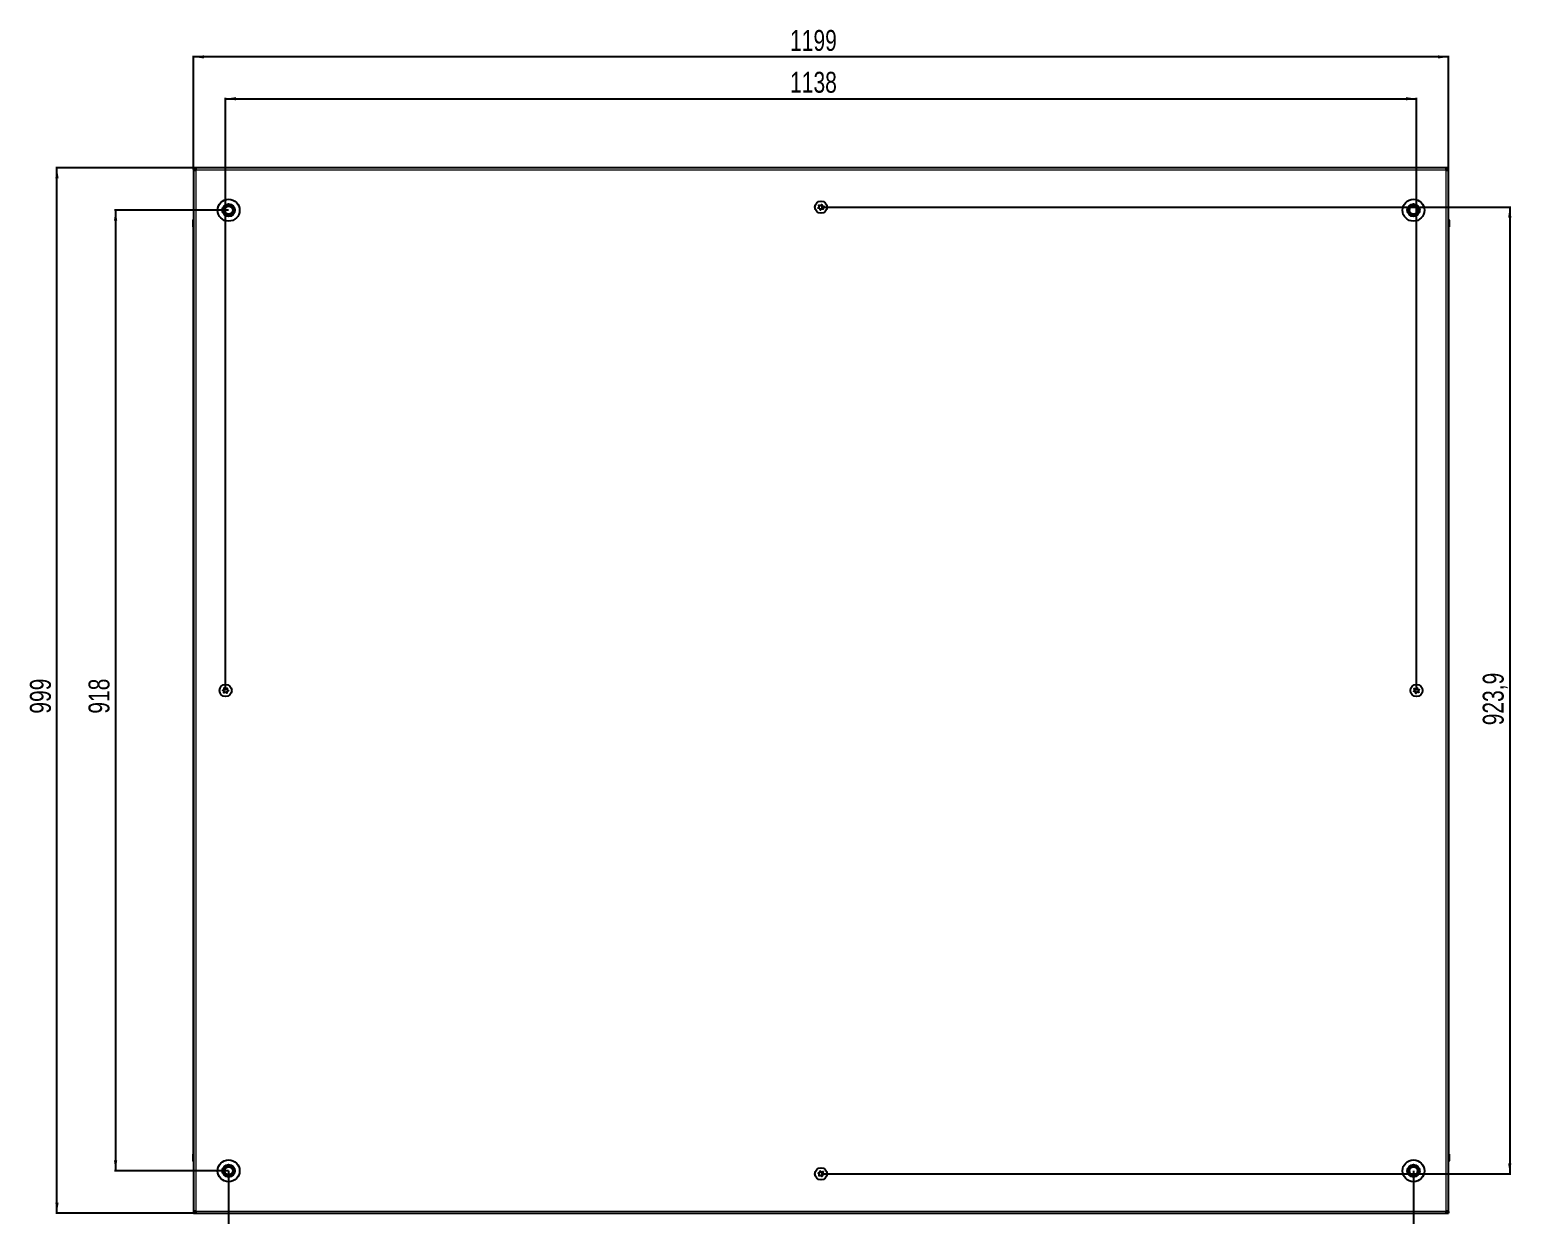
# Model space of a CAD drawing. Header units: millimetres. Extents: x 1315 to 4597, y 105 to 1890.
# Drawn here: x 1315 to 2730, y 675 to 1808 of the extents above; entities that cross this region are included whole.
import ezdxf

# ---------------------------------------------------------------- set-up
doc = ezdxf.new("R2010")
doc.units = ezdxf.units.MM
doc.layers.add('FORMAT', color=7, linetype='Continuous')
doc.styles.add('SLDTEXTSTYLE0', font='TXT', dxfattribs={"width": 0.75})
doc.dimstyles.new('SLDDIMSTYLE0', dxfattribs={"dimtxt": 20, "dimasz": 10, "dimexe": 0, "dimexo": 0.0625, "dimgap": 5, "dimtad": 2, "dimdec": 1, "dimrnd": 1e-09, "dimzin": 12, "dimdsep": 46, "dimtxsty": 'SLDTEXTSTYLE0', "dimsah": 1, "dimcen": 0.09, "dimadec": 0, "dimazin": 3, "dimtfac": 1, "dimtofl": 0, "dimtmove": 0, "dimatfit": 3, "dimfxl": 0, "dimfrac": 2, "dimtolj": 1, "dimtzin": 12, "dimarcsym": 0})

# ---------------------------------------------------------------- blocks, each defined once
blk = doc.blocks.new('_D')
at = {"layer": 'FORMAT'}
for p, q in [((1471.3, 1675.8), (1339.8, 1675.8)), ((1340.8, 676.8), (1340.8, 1675.8)), ((1471.3, 676.8), (1339.8, 676.8))]:
    blk.add_line(p, q, dxfattribs=at)
for points in [[(1340.8, 1675.8), (1339.3, 1665.8), (1342.4, 1665.8)], [(1340.8, 676.8), (1342.4, 686.8), (1339.3, 686.8)]]:
    blk.add_solid(points, dxfattribs=at)
at = {"layer": 'FORMAT', "insert": (1315, 1154.2), "char_height": 20, "attachment_point": 1, "rotation": 90, "style": 'SLDTEXTSTYLE0'}
blk.add_mtext('999', dxfattribs=at)
blk = doc.blocks.new('_D_1')
at = {"layer": 'FORMAT'}
for p, q in [((1471.3, 1675.8), (1471.3, 1782.8)), ((2670.3, 1781.8), (1471.3, 1781.8)), ((2670.3, 1675.8), (2670.3, 1782.8))]:
    blk.add_line(p, q, dxfattribs=at)
for points in [[(1471.3, 1781.8), (1481.3, 1780.3), (1481.3, 1783.4)], [(2670.3, 1781.8), (2660.3, 1783.4), (2660.3, 1780.3)]]:
    blk.add_solid(points, dxfattribs=at)
at = {"layer": 'FORMAT', "insert": (2041.3, 1807.6), "char_height": 20, "attachment_point": 1, "style": 'SLDTEXTSTYLE0'}
blk.add_mtext('1199', dxfattribs=at)
blk = doc.blocks.new('_D_2')
at = {"layer": 'FORMAT'}
for p, q in [((1504.8, 717.3), (1504.8, 601.8)), ((2636.8, 717.3), (2636.8, 601.8)), ((1504.8, 602.8), (2636.8, 602.8))]:
    blk.add_line(p, q, dxfattribs=at)
for points in [[(1504.8, 602.8), (1514.8, 601.3), (1514.8, 604.4)], [(2636.8, 602.8), (2626.8, 604.4), (2626.8, 601.3)]]:
    blk.add_solid(points, dxfattribs=at)
at = {"layer": 'FORMAT', "insert": (2041.3, 628.6), "char_height": 20, "attachment_point": 1, "style": 'SLDTEXTSTYLE0'}
blk.add_mtext('1132', dxfattribs=at)
blk = doc.blocks.new('_D_3')
at = {"layer": 'FORMAT'}
for p, q in [((1501.8, 1176.3), (1501.8, 1742.8)), ((1501.8, 1741.8), (2639.8, 1741.8)), ((2639.8, 1176.3), (2639.8, 1742.8))]:
    blk.add_line(p, q, dxfattribs=at)
for points in [[(1501.8, 1741.8), (1511.8, 1740.3), (1511.8, 1743.4)], [(2639.8, 1741.8), (2629.8, 1743.4), (2629.8, 1740.3)]]:
    blk.add_solid(points, dxfattribs=at)
at = {"layer": 'FORMAT', "insert": (2041.3, 1767.6), "char_height": 20, "attachment_point": 1, "style": 'SLDTEXTSTYLE0'}
blk.add_mtext('1138', dxfattribs=at)
blk = doc.blocks.new('_D_4')
at = {"layer": 'FORMAT'}
for p, q in [((2070.8, 1638.3), (2729.8, 1638.3)), ((2728.8, 1638.3), (2728.8, 714.5)), ((2070.8, 714.5), (2729.8, 714.5))]:
    blk.add_line(p, q, dxfattribs=at)
for points in [[(2728.8, 1638.3), (2727.3, 1628.3), (2730.4, 1628.3)], [(2728.8, 714.5), (2730.4, 724.5), (2727.3, 724.5)]]:
    blk.add_solid(points, dxfattribs=at)
at = {"layer": 'FORMAT', "insert": (2703, 1143.1), "char_height": 20, "attachment_point": 1, "rotation": 90, "style": 'SLDTEXTSTYLE0'}
blk.add_mtext('923,9', dxfattribs=at)
blk = doc.blocks.new('_D_5')
at = {"layer": 'FORMAT'}
for p, q in [((1504.8, 1635.3), (1395.8, 1635.3)), ((1396.8, 1635.3), (1396.8, 717.3)), ((1504.8, 717.3), (1395.8, 717.3))]:
    blk.add_line(p, q, dxfattribs=at)
for points in [[(1396.8, 1635.3), (1395.3, 1625.3), (1398.4, 1625.3)], [(1396.8, 717.3), (1398.4, 727.3), (1395.3, 727.3)]]:
    blk.add_solid(points, dxfattribs=at)
at = {"layer": 'FORMAT', "insert": (1371, 1154.2), "char_height": 20, "attachment_point": 1, "rotation": 90, "style": 'SLDTEXTSTYLE0'}
blk.add_mtext('918', dxfattribs=at)

msp = doc.modelspace()

# ---------------------------------------------------------------- linework, layer by layer
at = {"color": 7, "linetype": 'Continuous', "lineweight": 25}
for p, q in [((1473.42, 1675.82), (1471.32, 1675.82)), ((1471.32, 1674.32), (1471.32, 1675.82)), ((1471.32, 1674.32), (1473.42, 1674.32)), ((1471.32, 1674.32), (1471.32, 1673.72)), ((1471.32, 1673.72), (1471.32, 678.92)), ((1471.32, 1673.72), (1473.42, 1673.72)), ((1473.42, 1675.82), (1473.42, 1673.72)), ((2668.22, 1675.82), (1473.42, 1675.82)), ((2668.22, 1673.72), (2668.22, 1675.82)), ((2670.32, 1675.82), (2668.22, 1675.82)), ((2668.22, 1674.32), (2670.32, 1674.32)), ((2668.22, 1673.72), (2670.32, 1673.72)), ((2670.32, 1674.32), (2670.32, 1675.82)), ((2670.32, 1673.72), (2670.32, 1674.32)), ((2670.32, 678.92), (2670.32, 1673.72)), ((1470.82, 1625.82), (1470.82, 1619.32)), ((1470.82, 1619.32), (1470.82, 1625.82)), ((1470.82, 1619.32), (1470.82, 1619.32)), ((1471.32, 1619.32), (1470.82, 1619.32)), ((1470.97, 1619.32), (1470.97, 733.32)), ((2670.32, 1627.15), (2670.32, 1627.15)), ((2670.32, 1619.32), (2670.82, 1619.32)), ((2670.67, 733.32), (2670.67, 1619.32)), ((2670.82, 1625.82), (2670.82, 1619.32)), ((2670.82, 1619.32), (2670.82, 1625.82)), ((2670.82, 1619.32), (2670.82, 1619.32)), ((2670.82, 1619.32), (2670.82, 1619.32)), ((1470.82, 726.82), (1470.82, 733.32)), ((1470.82, 733.32), (1470.82, 733.32)), ((1470.82, 733.32), (1470.82, 733.32)), ((1470.82, 733.32), (1470.82, 726.82)), ((1471.32, 733.32), (1470.82, 733.32)), ((1471.32, 725.5), (1471.32, 725.5)), ((2670.32, 733.32), (2670.82, 733.32)), ((2670.82, 733.32), (2670.82, 733.32)), ((2670.82, 726.82), (2670.82, 733.32)), ((2670.82, 733.32), (2670.82, 726.82)), ((1473.42, 678.92), (1471.32, 678.92)), ((1471.32, 678.92), (1471.32, 678.32)), ((1471.32, 678.32), (1471.32, 676.82)), ((1473.42, 678.32), (1471.32, 678.32)), ((1471.32, 676.82), (1473.42, 676.82)), ((1473.42, 678.92), (1473.42, 676.82)), ((1473.42, 676.82), (2668.22, 676.82)), ((2670.32, 678.92), (2668.22, 678.92)), ((2668.22, 676.82), (2668.22, 678.92)), ((2670.32, 678.32), (2668.22, 678.32)), ((2668.22, 676.82), (2670.32, 676.82)), ((2670.32, 678.32), (2670.32, 678.92)), ((2670.32, 678.32), (2670.32, 676.82))]:
    msp.add_line(p, q, dxfattribs=at)
at = {"color": 8, "linetype": 'Continuous', "lineweight": 18}
for p, q in [((2668.22, 1673.72), (1473.42, 1673.72)), ((1473.42, 1673.72), (1473.42, 678.92)), ((2668.22, 678.92), (2668.22, 1673.72)), ((1471.32, 1625.82), (1470.82, 1625.82)), ((2670.32, 1625.82), (2670.82, 1625.82)), ((1471.32, 726.82), (1470.82, 726.82)), ((2670.32, 726.82), (2670.82, 726.82)), ((1473.42, 678.92), (2668.22, 678.92))]:
    msp.add_line(p, q, dxfattribs=at)
at = {"color": 7, "linetype": 'Continuous', "lineweight": 25}
for centre, radius in [((1504.82, 1635.32), 10.5), ((2070.82, 1638.17), 5.79), ((2636.82, 1635.32), 10.5), ((1504.82, 1635.32), 6), ((1504.82, 1635.32), 3.9), ((2070.82, 1638.17), 1.85), ((2636.82, 1635.32), 6), ((2636.82, 1635.32), 3.9), ((1501.97, 1176.32), 5.79), ((1501.97, 1176.32), 1.85), ((2639.67, 1176.32), 5.79), ((2639.67, 1176.32), 1.85), ((1504.82, 717.32), 10.5), ((1504.82, 717.32), 6), ((2636.82, 717.32), 10.5), ((2636.82, 717.32), 6), ((1504.82, 717.32), 3.9), ((2070.82, 714.47), 5.79), ((2070.82, 714.47), 1.85), ((2636.82, 717.32), 3.9)]:
    msp.add_circle(centre, radius, dxfattribs=at)
for centre, radius, start, end in [((1504.82, 1635.32), 4.62, 120, 180), ((1504.82, 1635.32), 4.62, 180, 240), ((1504.82, 1635.32), 4.62, 60, 120), ((1504.82, 1635.32), 4.62, 240, 300), ((1504.82, 1635.32), 4.62, 0, 60), ((1504.82, 1635.32), 4.62, 300, 0), ((2636.82, 1635.32), 4.62, 120, 180), ((2636.82, 1635.32), 4.62, 180, 240), ((2636.82, 1635.32), 4.62, 60, 120), ((2636.82, 1635.32), 4.62, 240, 300), ((2636.82, 1635.32), 4.62, 0, 60), ((2636.82, 1635.32), 4.62, 300, 0), ((1472.82, 1625.82), 2, 138.57492, 180), ((1472.82, 1625.82), 2, 138.59038, 180), ((2668.82, 1625.82), 2, 33.78451, 41.40962), ((2668.82, 1625.82), 2, 0, 41.40962), ((2668.82, 1625.82), 2, 0, 19.56674), ((1472.82, 726.82), 2, 180, 199.56674), ((1472.82, 726.82), 2, 180, 221.40962), ((1472.82, 726.82), 2, 213.78451, 221.40962), ((2668.82, 726.82), 2, 318.59038, 0), ((1504.82, 717.32), 4.62, 120, 180), ((1504.82, 717.32), 4.62, 180, 240), ((1504.82, 717.32), 4.62, 60, 120), ((1504.82, 717.32), 4.62, 240, 300), ((1504.82, 717.32), 4.62, 360, 60), ((1504.82, 717.32), 4.62, 300, 360), ((2636.82, 717.32), 4.62, 120, 180), ((2636.82, 717.32), 4.62, 180, 240), ((2636.82, 717.32), 4.62, 60, 120), ((2636.82, 717.32), 4.62, 240, 300), ((2636.82, 717.32), 4.62, 360, 60), ((2636.82, 717.32), 4.62, 300, 360)]:
    msp.add_arc(centre, radius, start, end, dxfattribs=at)
for points, knots in [([(1500.2, 1635.32), (1500.53, 1635.9), (1501.1, 1636.88), (1501.92, 1638.3), (1502.33, 1639.01), (1502.51, 1639.32)], [0, 0, 0, 0, 0.4391308, 0.7513783, 1, 1, 1, 1]), ([(1502.51, 1631.32), (1502.18, 1631.9), (1501.61, 1632.88), (1500.79, 1634.3), (1500.38, 1635.01), (1500.2, 1635.32)], [0, 0, 0, 0, 0.4391308, 0.7513783, 1, 1, 1, 1]), ([(1502.51, 1639.32), (1502.71, 1639.32), (1503.42, 1639.32), (1504.72, 1639.32), (1506.11, 1639.32), (1506.86, 1639.32), (1507.13, 1639.32)], [0, 0, 0, 0, 0.1393293, 0.4852696, 0.8163565, 1, 1, 1, 1]), ([(1507.13, 1631.32), (1506.86, 1631.32), (1506.11, 1631.32), (1504.72, 1631.32), (1503.42, 1631.32), (1502.71, 1631.32), (1502.51, 1631.32)], [0, 0, 0, 0, 0.1836435, 0.5147304, 0.8606707, 1, 1, 1, 1]), ([(1507.13, 1639.32), (1507.46, 1638.75), (1508.03, 1637.77), (1508.85, 1636.35), (1509.26, 1635.64), (1509.44, 1635.32)], [0, 0, 0, 0, 0.4391308, 0.7513783, 1, 1, 1, 1]), ([(1509.44, 1635.32), (1509.11, 1634.75), (1508.54, 1633.77), (1507.72, 1632.35), (1507.31, 1631.64), (1507.13, 1631.32)], [0, 0, 0, 0, 0.4391308, 0.7513783, 1, 1, 1, 1]), ([(2068.73, 1640.04), (2068.72, 1640.03), (2068.71, 1640), (2068.71, 1639.95), (2068.73, 1639.8), (2068.87, 1639.44), (2069.06, 1638.94), (2068.96, 1638.31), (2068.64, 1637.91), (2068.36, 1637.63), (2068.21, 1637.45), (2068.16, 1637.36), (2068.15, 1637.32), (2068.16, 1637.29), (2068.18, 1637.26), (2068.24, 1637.22), (2068.5, 1637.15), (2068.97, 1637.09), (2069.64, 1636.85), (2069.96, 1636.21), (2070.06, 1635.75), (2070.16, 1635.5), (2070.21, 1635.45), (2070.24, 1635.43), (2070.27, 1635.43), (2070.31, 1635.44), (2070.34, 1635.46), (2070.41, 1635.51), (2070.56, 1635.68), (2070.8, 1635.98), (2071.17, 1636.34), (2071.78, 1636.51), (2072.3, 1636.38), (2072.68, 1636.28), (2072.83, 1636.27), (2072.89, 1636.29), (2072.91, 1636.31), (2072.93, 1636.34), (2072.93, 1636.4), (2072.91, 1636.54), (2072.77, 1636.9), (2072.58, 1637.41), (2072.68, 1638.04), (2073, 1638.44), (2073.28, 1638.72), (2073.43, 1638.9), (2073.48, 1638.98), (2073.49, 1639.03), (2073.48, 1639.06), (2073.46, 1639.08), (2073.4, 1639.13), (2073.14, 1639.2), (2072.67, 1639.25), (2072, 1639.5), (2071.68, 1640.13), (2071.58, 1640.6), (2071.48, 1640.85), (2071.43, 1640.9), (2071.4, 1640.91), (2071.37, 1640.92), (2071.33, 1640.91), (2071.3, 1640.89), (2071.23, 1640.84), (2071.08, 1640.67), (2070.84, 1640.37), (2070.47, 1640.01), (2069.86, 1639.84), (2069.34, 1639.97), (2068.96, 1640.06), (2068.81, 1640.07), (2068.75, 1640.06), (2068.74, 1640.04), (2068.73, 1640.04)], [0, 0, 0, 0, 0.0020087, 0.00442, 0.0093647, 0.0255282, 0.0677053, 0.0957862, 0.1246456, 0.1503415, 0.1605194, 0.1633943, 0.1656965, 0.1672448, 0.1688741, 0.1707699, 0.1786058, 0.2119941, 0.2499945, 0.2879948, 0.3213831, 0.329219, 0.3311148, 0.3327441, 0.3342924, 0.3362166, 0.3385353, 0.3413178, 0.349662, 0.3753578, 0.4042173, 0.4322982, 0.4744753, 0.4906388, 0.4966691, 0.49844, 0.5, 0.5020087, 0.50442, 0.5093647, 0.5255282, 0.5677053, 0.5957862, 0.6246456, 0.6503415, 0.6605194, 0.6633943, 0.6656965, 0.6672448, 0.6688741, 0.6707699, 0.6786058, 0.7119941, 0.7499945, 0.7879948, 0.8213831, 0.829219, 0.8311148, 0.8327441, 0.8342924, 0.8362166, 0.8385353, 0.8413178, 0.849662, 0.8753578, 0.9042173, 0.9322982, 0.9744753, 0.9906388, 0.9966691, 0.99844, 1, 1, 1, 1]), ([(2632.2, 1635.32), (2632.53, 1635.9), (2633.1, 1636.88), (2633.92, 1638.3), (2634.33, 1639.01), (2634.51, 1639.32)], [0, 0, 0, 0, 0.4391308, 0.7513783, 1, 1, 1, 1]), ([(2634.51, 1631.32), (2634.18, 1631.9), (2633.61, 1632.88), (2632.79, 1634.3), (2632.38, 1635.01), (2632.2, 1635.32)], [0, 0, 0, 0, 0.4391308, 0.7513783, 1, 1, 1, 1]), ([(2634.51, 1639.32), (2634.71, 1639.32), (2635.42, 1639.32), (2636.72, 1639.32), (2638.11, 1639.32), (2638.86, 1639.32), (2639.13, 1639.32)], [0, 0, 0, 0, 0.1393293, 0.4852696, 0.8163565, 1, 1, 1, 1]), ([(2639.13, 1631.32), (2638.86, 1631.32), (2638.11, 1631.32), (2636.72, 1631.32), (2635.42, 1631.32), (2634.71, 1631.32), (2634.51, 1631.32)], [0, 0, 0, 0, 0.1836435, 0.5147304, 0.8606707, 1, 1, 1, 1]), ([(2639.13, 1639.32), (2639.46, 1638.75), (2640.03, 1637.77), (2640.85, 1636.35), (2641.26, 1635.64), (2641.44, 1635.32)], [0, 0, 0, 0, 0.4391308, 0.7513783, 1, 1, 1, 1]), ([(2641.44, 1635.32), (2641.11, 1634.75), (2640.54, 1633.77), (2639.72, 1632.35), (2639.31, 1631.64), (2639.13, 1631.32)], [0, 0, 0, 0, 0.4391308, 0.7513783, 1, 1, 1, 1]), ([(1500.4, 1174.01), (1500.41, 1174), (1500.44, 1173.99), (1500.49, 1173.99), (1500.63, 1174.04), (1500.97, 1174.22), (1501.45, 1174.48), (1502.08, 1174.46), (1502.53, 1174.2), (1502.84, 1173.96), (1503.04, 1173.83), (1503.13, 1173.8), (1503.17, 1173.79), (1503.2, 1173.81), (1503.22, 1173.83), (1503.26, 1173.89), (1503.29, 1174.16), (1503.29, 1174.63), (1503.44, 1175.33), (1504.03, 1175.73), (1504.47, 1175.9), (1504.71, 1176.03), (1504.75, 1176.08), (1504.76, 1176.11), (1504.76, 1176.14), (1504.75, 1176.18), (1504.72, 1176.21), (1504.66, 1176.27), (1504.48, 1176.4), (1504.15, 1176.59), (1503.74, 1176.91), (1503.49, 1177.49), (1503.55, 1178.03), (1503.6, 1178.42), (1503.59, 1178.57), (1503.56, 1178.62), (1503.54, 1178.65), (1503.5, 1178.66), (1503.45, 1178.65), (1503.31, 1178.61), (1502.97, 1178.43), (1502.49, 1178.17), (1501.86, 1178.19), (1501.41, 1178.45), (1501.1, 1178.69), (1500.9, 1178.82), (1500.81, 1178.85), (1500.77, 1178.85), (1500.74, 1178.84), (1500.72, 1178.82), (1500.68, 1178.76), (1500.65, 1178.49), (1500.65, 1178.01), (1500.5, 1177.32), (1499.91, 1176.92), (1499.47, 1176.75), (1499.23, 1176.62), (1499.19, 1176.56), (1499.18, 1176.54), (1499.18, 1176.5), (1499.19, 1176.47), (1499.22, 1176.44), (1499.28, 1176.38), (1499.46, 1176.25), (1499.79, 1176.05), (1500.2, 1175.74), (1500.45, 1175.15), (1500.39, 1174.62), (1500.34, 1174.23), (1500.35, 1174.08), (1500.38, 1174.03), (1500.39, 1174.01), (1500.4, 1174.01)], [0, 0, 0, 0, 0.0020087, 0.00442, 0.0093647, 0.0255282, 0.0677053, 0.0957862, 0.1246456, 0.1503415, 0.1605194, 0.1633943, 0.1656965, 0.1672448, 0.1688741, 0.1707699, 0.1786058, 0.2119941, 0.2499945, 0.2879948, 0.3213831, 0.329219, 0.3311148, 0.3327441, 0.3342924, 0.3362166, 0.3385353, 0.3413178, 0.349662, 0.3753578, 0.4042173, 0.4322982, 0.4744753, 0.4906388, 0.4966691, 0.49844, 0.5, 0.5020087, 0.50442, 0.5093647, 0.5255282, 0.5677053, 0.5957862, 0.6246456, 0.6503415, 0.6605194, 0.6633943, 0.6656965, 0.6672448, 0.6688741, 0.6707699, 0.6786058, 0.7119941, 0.7499945, 0.7879948, 0.8213831, 0.829219, 0.8311148, 0.8327441, 0.8342924, 0.8362166, 0.8385353, 0.8413178, 0.849662, 0.8753578, 0.9042173, 0.9322982, 0.9744753, 0.9906388, 0.9966691, 0.99844, 1, 1, 1, 1]), ([(2640.16, 1179.08), (2640.15, 1179.08), (2640.12, 1179.08), (2640.07, 1179.05), (2639.96, 1178.96), (2639.73, 1178.65), (2639.4, 1178.22), (2638.81, 1177.98), (2638.3, 1178.04), (2637.92, 1178.13), (2637.68, 1178.17), (2637.59, 1178.16), (2637.55, 1178.15), (2637.52, 1178.12), (2637.51, 1178.09), (2637.51, 1178.02), (2637.58, 1177.76), (2637.78, 1177.33), (2637.92, 1176.64), (2637.55, 1176.03), (2637.21, 1175.7), (2637.05, 1175.48), (2637.03, 1175.41), (2637.03, 1175.38), (2637.04, 1175.35), (2637.07, 1175.33), (2637.11, 1175.31), (2637.19, 1175.28), (2637.41, 1175.24), (2637.79, 1175.19), (2638.29, 1175.06), (2638.76, 1174.64), (2638.92, 1174.12), (2639.04, 1173.75), (2639.1, 1173.62), (2639.15, 1173.58), (2639.18, 1173.56), (2639.22, 1173.57), (2639.27, 1173.59), (2639.38, 1173.69), (2639.61, 1174), (2639.94, 1174.43), (2640.53, 1174.66), (2641.04, 1174.61), (2641.42, 1174.52), (2641.66, 1174.48), (2641.75, 1174.49), (2641.79, 1174.5), (2641.82, 1174.53), (2641.83, 1174.56), (2641.83, 1174.62), (2641.76, 1174.88), (2641.56, 1175.31), (2641.42, 1176.01), (2641.79, 1176.62), (2642.13, 1176.95), (2642.29, 1177.17), (2642.31, 1177.23), (2642.31, 1177.27), (2642.3, 1177.29), (2642.27, 1177.32), (2642.23, 1177.34), (2642.15, 1177.37), (2641.93, 1177.41), (2641.55, 1177.46), (2641.05, 1177.58), (2640.58, 1178.01), (2640.42, 1178.53), (2640.3, 1178.9), (2640.23, 1179.03), (2640.19, 1179.07), (2640.17, 1179.08), (2640.16, 1179.08)], [0, 0, 0, 0, 0.0020087, 0.00442, 0.0093647, 0.0255282, 0.0677053, 0.0957862, 0.1246456, 0.1503415, 0.1605194, 0.1633943, 0.1656965, 0.1672448, 0.1688741, 0.1707699, 0.1786058, 0.2119941, 0.2499945, 0.2879948, 0.3213831, 0.329219, 0.3311148, 0.3327441, 0.3342924, 0.3362166, 0.3385353, 0.3413178, 0.349662, 0.3753578, 0.4042173, 0.4322982, 0.4744753, 0.4906388, 0.4966691, 0.49844, 0.5, 0.5020087, 0.50442, 0.5093647, 0.5255282, 0.5677053, 0.5957862, 0.6246456, 0.6503415, 0.6605194, 0.6633943, 0.6656965, 0.6672448, 0.6688741, 0.6707699, 0.6786058, 0.7119941, 0.7499945, 0.7879948, 0.8213831, 0.829219, 0.8311148, 0.8327441, 0.8342924, 0.8362166, 0.8385353, 0.8413178, 0.849662, 0.8753578, 0.9042173, 0.9322982, 0.9744753, 0.9906388, 0.9966691, 0.99844, 1, 1, 1, 1]), ([(1500.2, 717.32), (1500.53, 717.9), (1501.1, 718.88), (1501.92, 720.3), (1502.33, 721.01), (1502.51, 721.32)], [0, 0, 0, 0, 0.4391308, 0.7513783, 1, 1, 1, 1]), ([(1502.51, 713.32), (1502.18, 713.9), (1501.61, 714.88), (1500.79, 716.3), (1500.38, 717.01), (1500.2, 717.32)], [0, 0, 0, 0, 0.4391308, 0.7513783, 1, 1, 1, 1]), ([(1502.51, 721.32), (1502.71, 721.32), (1503.42, 721.32), (1504.72, 721.32), (1506.11, 721.32), (1506.86, 721.32), (1507.13, 721.32)], [0, 0, 0, 0, 0.1393293, 0.4852696, 0.8163565, 1, 1, 1, 1]), ([(1507.13, 713.32), (1506.86, 713.32), (1506.11, 713.32), (1504.72, 713.32), (1503.42, 713.32), (1502.71, 713.32), (1502.51, 713.32)], [0, 0, 0, 0, 0.1836435, 0.5147304, 0.8606707, 1, 1, 1, 1]), ([(1507.13, 721.32), (1507.46, 720.75), (1508.03, 719.77), (1508.85, 718.35), (1509.26, 717.64), (1509.44, 717.32)], [0, 0, 0, 0, 0.4391308, 0.7513783, 1, 1, 1, 1]), ([(1509.44, 717.32), (1509.11, 716.75), (1508.54, 715.77), (1507.72, 714.35), (1507.31, 713.64), (1507.13, 713.32)], [0, 0, 0, 0, 0.4391308, 0.7513783, 1, 1, 1, 1]), ([(2073.55, 713.83), (2073.55, 713.84), (2073.55, 713.87), (2073.52, 713.92), (2073.43, 714.04), (2073.14, 714.29), (2072.73, 714.64), (2072.52, 715.24), (2072.61, 715.75), (2072.72, 716.13), (2072.77, 716.36), (2072.77, 716.45), (2072.76, 716.49), (2072.73, 716.52), (2072.7, 716.53), (2072.63, 716.54), (2072.37, 716.48), (2071.93, 716.3), (2071.23, 716.2), (2070.64, 716.61), (2070.33, 716.96), (2070.12, 717.13), (2070.05, 717.16), (2070.02, 717.16), (2069.99, 717.15), (2069.97, 717.12), (2069.94, 717.09), (2069.91, 717.01), (2069.86, 716.79), (2069.79, 716.41), (2069.64, 715.92), (2069.19, 715.48), (2068.66, 715.35), (2068.28, 715.25), (2068.15, 715.19), (2068.11, 715.14), (2068.09, 715.11), (2068.09, 715.08), (2068.12, 715.02), (2068.21, 714.91), (2068.5, 714.66), (2068.91, 714.3), (2069.12, 713.71), (2069.03, 713.2), (2068.92, 712.82), (2068.87, 712.59), (2068.87, 712.49), (2068.88, 712.45), (2068.91, 712.43), (2068.94, 712.41), (2069.01, 712.41), (2069.27, 712.47), (2069.71, 712.64), (2070.41, 712.74), (2071, 712.34), (2071.31, 711.98), (2071.52, 711.81), (2071.58, 711.79), (2071.62, 711.79), (2071.65, 711.8), (2071.67, 711.82), (2071.69, 711.86), (2071.73, 711.94), (2071.78, 712.16), (2071.85, 712.53), (2072, 713.03), (2072.45, 713.47), (2072.98, 713.6), (2073.36, 713.7), (2073.49, 713.76), (2073.53, 713.8), (2073.54, 713.82), (2073.55, 713.83)], [0, 0, 0, 0, 0.0020087, 0.00442, 0.0093647, 0.0255282, 0.0677053, 0.0957862, 0.1246456, 0.1503415, 0.1605194, 0.1633943, 0.1656965, 0.1672448, 0.1688741, 0.1707699, 0.1786058, 0.2119941, 0.2499945, 0.2879948, 0.3213831, 0.329219, 0.3311148, 0.3327441, 0.3342924, 0.3362166, 0.3385353, 0.3413178, 0.349662, 0.3753578, 0.4042173, 0.4322982, 0.4744753, 0.4906388, 0.4966691, 0.49844, 0.5, 0.5020087, 0.50442, 0.5093647, 0.5255282, 0.5677053, 0.5957862, 0.6246456, 0.6503415, 0.6605194, 0.6633943, 0.6656965, 0.6672448, 0.6688741, 0.6707699, 0.6786058, 0.7119941, 0.7499945, 0.7879948, 0.8213831, 0.829219, 0.8311148, 0.8327441, 0.8342924, 0.8362166, 0.8385353, 0.8413178, 0.849662, 0.8753578, 0.9042173, 0.9322982, 0.9744753, 0.9906388, 0.9966691, 0.99844, 1, 1, 1, 1]), ([(2632.2, 717.32), (2632.53, 717.9), (2633.1, 718.88), (2633.92, 720.3), (2634.33, 721.01), (2634.51, 721.32)], [0, 0, 0, 0, 0.4391308, 0.7513783, 1, 1, 1, 1]), ([(2634.51, 713.32), (2634.18, 713.9), (2633.61, 714.88), (2632.79, 716.3), (2632.38, 717.01), (2632.2, 717.32)], [0, 0, 0, 0, 0.4391308, 0.7513783, 1, 1, 1, 1]), ([(2634.51, 721.32), (2634.71, 721.32), (2635.42, 721.32), (2636.72, 721.32), (2638.11, 721.32), (2638.86, 721.32), (2639.13, 721.32)], [0, 0, 0, 0, 0.1393293, 0.4852696, 0.8163565, 1, 1, 1, 1]), ([(2639.13, 713.32), (2638.86, 713.32), (2638.11, 713.32), (2636.72, 713.32), (2635.42, 713.32), (2634.71, 713.32), (2634.51, 713.32)], [0, 0, 0, 0, 0.1836435, 0.5147304, 0.8606707, 1, 1, 1, 1]), ([(2639.13, 721.32), (2639.46, 720.75), (2640.03, 719.77), (2640.85, 718.35), (2641.26, 717.64), (2641.44, 717.32)], [0, 0, 0, 0, 0.4391308, 0.7513783, 1, 1, 1, 1]), ([(2641.44, 717.32), (2641.11, 716.75), (2640.54, 715.77), (2639.72, 714.35), (2639.31, 713.64), (2639.13, 713.32)], [0, 0, 0, 0, 0.4391308, 0.7513783, 1, 1, 1, 1])]:
    msp.add_open_spline(points, degree=3, knots=knots, dxfattribs=at)

# ---------------------------------------------------------------- dimensions: what is measured, and where the dimension line sits
at = {"layer": 'FORMAT'}
for base, p1, p2, picture, middle in [((1471.32, 1781.82), (2670.32, 1675.82), (1471.32, 1675.82), '_D_1', (2070.82, 1781.82)), ((2639.82, 1741.82), (1501.82, 1176.32), (2639.82, 1176.32), '_D_3', (2070.82, 1741.82)), ((2636.82, 602.82), (1504.82, 717.32), (2636.82, 717.32), '_D_2', (2070.82, 602.82))]:
    dim = msp.add_linear_dim(base=base, p1=p1, p2=p2, dimstyle='SLDDIMSTYLE0', dxfattribs=at)
    dim.commit()
    dim.dimension.update_dxf_attribs({"geometry": picture, "text_midpoint": middle, "dimtype": 160})
for base, p1, p2, picture, middle in [((1340.82, 1675.82), (1471.32, 676.82), (1471.32, 1675.82), '_D', (1340.82, 1176.32)), ((1396.82, 717.32), (1504.82, 1635.32), (1504.82, 717.32), '_D_5', (1396.82, 1176.32)), ((2728.8202948, 714.47343353), (2070.8199379, 1638.32343353), (2070.8199379, 714.47343353), '_D_4', (2728.8202948, 1176.39843353))]:
    dim = msp.add_linear_dim(base=base, p1=p1, p2=p2, angle=90, dimstyle='SLDDIMSTYLE0', dxfattribs=at)
    dim.commit()
    dim.dimension.update_dxf_attribs({"geometry": picture, "text_midpoint": middle, "dimtype": 160})

doc.saveas('drawing.dxf')
